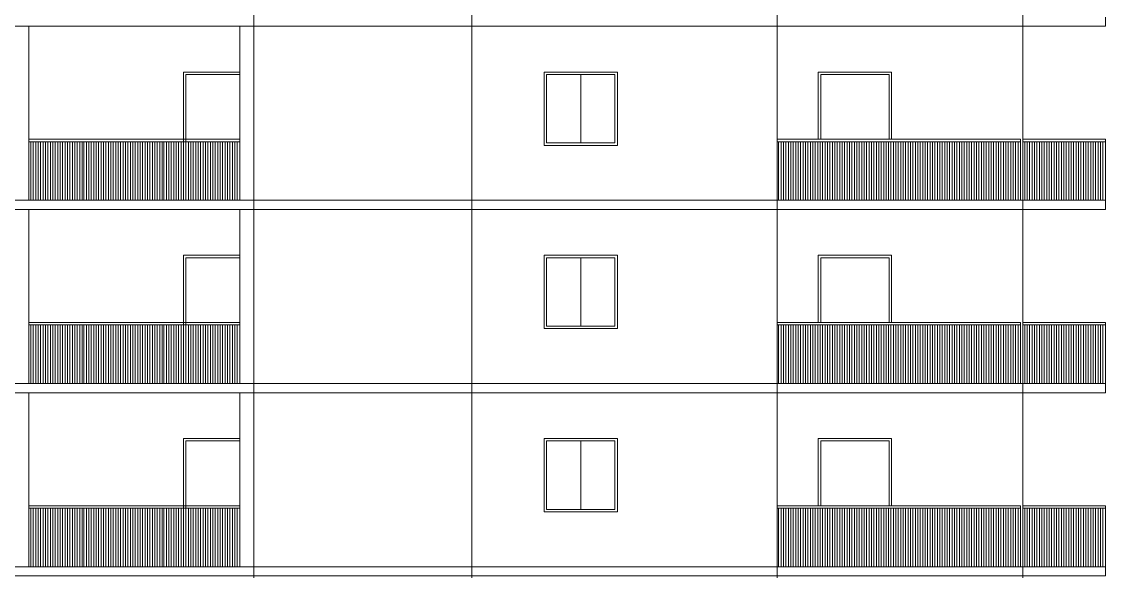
# Model space of a CAD drawing. Header units: inches. Extents: x 1090 to 1325, y 2 to 154.
# Drawn here: x 1176.18 to 1193.92, y 42.9 to 51.9 of the extents above; entities that cross this region are included whole.
import ezdxf

# ---------------------------------------------------------------- set-up
doc = ezdxf.new("R2010")
doc.units = ezdxf.units.IN
doc.header["$MEASUREMENT"] = 0
doc.layers.add('elev 1', color=252, linetype='Continuous', lineweight=9)

msp = doc.modelspace()

# ---------------------------------------------------------------- linework, layer by layer
at = {"layer": 'elev 1'}
for p, q in [((1179.978, 21.971), (1179.978, 61.971)), ((1183.548, 21.971), (1183.548, 61.971)), ((1188.548, 61.971), (1188.548, 21.821)), ((1192.573, 12.971), (1192.573, 61.971)), ((1176.293, 51.821), (1176.293, 48.971)), ((1179.748, 51.821), (1179.748, 48.971)), ((1179.978, 51.821), (1179.978, 48.971)), ((1185.332, 51.031), (1185.332, 49.911)), ((1179.748, 49.971), (1176.293, 49.971)), ((1179.748, 49.931), (1176.293, 49.931)), ((1176.328, 48.971), (1176.328, 49.931)), ((1176.368, 48.971), (1176.368, 49.931)), ((1176.408, 48.971), (1176.408, 49.931)), ((1176.448, 48.971), (1176.448, 49.931)), ((1176.488, 48.971), (1176.488, 49.931)), ((1176.528, 48.971), (1176.528, 49.931)), ((1176.568, 48.971), (1176.568, 49.931)), ((1176.608, 48.971), (1176.608, 49.931)), ((1176.648, 48.971), (1176.648, 49.931)), ((1176.688, 48.971), (1176.688, 49.931)), ((1176.728, 48.971), (1176.728, 49.931)), ((1176.768, 48.971), (1176.768, 49.931)), ((1176.808, 48.971), (1176.808, 49.931)), ((1176.848, 48.971), (1176.848, 49.931)), ((1176.888, 48.971), (1176.888, 49.931)), ((1176.928, 48.971), (1176.928, 49.931)), ((1176.968, 48.971), (1176.968, 49.931)), ((1177.008, 48.971), (1177.008, 49.931)), ((1177.048, 48.971), (1177.048, 49.931)), ((1177.088, 48.971), (1177.088, 49.931)), ((1177.128, 48.971), (1177.128, 49.931)), ((1177.168, 48.971), (1177.168, 49.931)), ((1177.198, 48.971), (1177.198, 49.931)), ((1177.238, 48.971), (1177.238, 49.931)), ((1177.278, 48.971), (1177.278, 49.931)), ((1177.318, 48.971), (1177.318, 49.931)), ((1177.358, 48.971), (1177.358, 49.931)), ((1177.398, 48.971), (1177.398, 49.931)), ((1177.438, 48.971), (1177.438, 49.931)), ((1177.478, 48.971), (1177.478, 49.931)), ((1177.518, 48.971), (1177.518, 49.931)), ((1177.558, 48.971), (1177.558, 49.931)), ((1177.598, 48.971), (1177.598, 49.931)), ((1177.638, 48.971), (1177.638, 49.931)), ((1177.678, 48.971), (1177.678, 49.931)), ((1177.718, 48.971), (1177.718, 49.931)), ((1177.758, 48.971), (1177.758, 49.931)), ((1177.798, 48.971), (1177.798, 49.931)), ((1177.838, 48.971), (1177.838, 49.931)), ((1177.878, 48.971), (1177.878, 49.931)), ((1177.918, 48.971), (1177.918, 49.931)), ((1177.958, 48.971), (1177.958, 49.931)), ((1177.998, 48.971), (1177.998, 49.931)), ((1178.038, 48.971), (1178.038, 49.931)), ((1178.078, 48.971), (1178.078, 49.931)), ((1178.118, 48.971), (1178.118, 49.931)), ((1178.158, 48.971), (1178.158, 49.931)), ((1178.198, 48.971), (1178.198, 49.931)), ((1178.238, 48.971), (1178.238, 49.931)), ((1178.278, 48.971), (1178.278, 49.931)), ((1178.318, 48.971), (1178.318, 49.931)), ((1178.358, 48.971), (1178.358, 49.931)), ((1178.398, 48.971), (1178.398, 49.931)), ((1178.438, 48.971), (1178.438, 49.931)), ((1178.478, 48.971), (1178.478, 49.931)), ((1178.508, 48.971), (1178.508, 49.931)), ((1178.548, 48.971), (1178.548, 49.931)), ((1178.588, 48.971), (1178.588, 49.931)), ((1178.628, 48.971), (1178.628, 49.931)), ((1178.668, 48.971), (1178.668, 49.931)), ((1178.708, 48.971), (1178.708, 49.931)), ((1178.748, 48.971), (1178.748, 49.931)), ((1178.788, 48.971), (1178.788, 49.931)), ((1178.828, 48.971), (1178.828, 49.931)), ((1178.868, 48.971), (1178.868, 49.931)), ((1178.908, 48.971), (1178.908, 49.931)), ((1178.948, 48.971), (1178.948, 49.931)), ((1178.988, 48.971), (1178.988, 49.931)), ((1179.028, 48.971), (1179.028, 49.931)), ((1179.068, 48.971), (1179.068, 49.931)), ((1179.108, 48.971), (1179.108, 49.931)), ((1179.148, 48.971), (1179.148, 49.931)), ((1179.188, 48.971), (1179.188, 49.931)), ((1179.228, 48.971), (1179.228, 49.931)), ((1179.268, 48.971), (1179.268, 49.931)), ((1179.308, 48.971), (1179.308, 49.931)), ((1179.348, 48.971), (1179.348, 49.931)), ((1179.388, 48.971), (1179.388, 49.931)), ((1179.428, 48.971), (1179.428, 49.931)), ((1179.468, 48.971), (1179.468, 49.931)), ((1179.508, 48.971), (1179.508, 49.931)), ((1179.548, 48.971), (1179.548, 49.931)), ((1179.588, 48.971), (1179.588, 49.931)), ((1179.628, 48.971), (1179.628, 49.931)), ((1179.668, 48.971), (1179.668, 49.931)), ((1179.708, 48.971), (1179.708, 49.931)), ((1179.748, 48.971), (1179.748, 49.931)), ((1192.533, 49.971), (1188.548, 49.971)), ((1192.533, 49.931), (1188.548, 49.931)), ((1188.573, 48.971), (1188.573, 49.931)), ((1188.613, 48.971), (1188.613, 49.931)), ((1188.653, 48.971), (1188.653, 49.931)), ((1188.693, 48.971), (1188.693, 49.931)), ((1188.733, 48.971), (1188.733, 49.931)), ((1188.773, 48.971), (1188.773, 49.931)), ((1188.813, 48.971), (1188.813, 49.931)), ((1188.853, 48.971), (1188.853, 49.931)), ((1188.893, 48.971), (1188.893, 49.931)), ((1188.933, 48.971), (1188.933, 49.931)), ((1188.973, 48.971), (1188.973, 49.931)), ((1189.013, 48.971), (1189.013, 49.931)), ((1189.053, 48.971), (1189.053, 49.931)), ((1189.093, 48.971), (1189.093, 49.931)), ((1189.133, 48.971), (1189.133, 49.931)), ((1189.173, 48.971), (1189.173, 49.931)), ((1189.213, 48.971), (1189.213, 49.931)), ((1189.253, 48.971), (1189.253, 49.931)), ((1189.293, 48.971), (1189.293, 49.931)), ((1189.333, 48.971), (1189.333, 49.931)), ((1189.373, 48.971), (1189.373, 49.931)), ((1189.413, 48.971), (1189.413, 49.931)), ((1189.453, 48.971), (1189.453, 49.931)), ((1189.493, 48.971), (1189.493, 49.931)), ((1189.533, 48.971), (1189.533, 49.931)), ((1189.573, 48.971), (1189.573, 49.931)), ((1189.613, 48.971), (1189.613, 49.931)), ((1189.653, 48.971), (1189.653, 49.931)), ((1189.693, 48.971), (1189.693, 49.931)), ((1189.733, 48.971), (1189.733, 49.931)), ((1189.773, 48.971), (1189.773, 49.931)), ((1189.813, 48.971), (1189.813, 49.931)), ((1189.853, 48.971), (1189.853, 49.931)), ((1189.893, 48.971), (1189.893, 49.931)), ((1189.933, 48.971), (1189.933, 49.931)), ((1189.973, 48.971), (1189.973, 49.931)), ((1190.013, 48.971), (1190.013, 49.931)), ((1190.053, 48.971), (1190.053, 49.931)), ((1190.093, 48.971), (1190.093, 49.931)), ((1190.133, 48.971), (1190.133, 49.931)), ((1190.173, 48.971), (1190.173, 49.931)), ((1190.213, 48.971), (1190.213, 49.931)), ((1190.253, 48.971), (1190.253, 49.931)), ((1190.293, 48.971), (1190.293, 49.931)), ((1190.333, 48.971), (1190.333, 49.931)), ((1190.373, 48.971), (1190.373, 49.931)), ((1190.413, 48.971), (1190.413, 49.931)), ((1190.453, 48.971), (1190.453, 49.931)), ((1190.493, 48.971), (1190.493, 49.931)), ((1190.533, 48.971), (1190.533, 49.931)), ((1190.573, 48.971), (1190.573, 49.931)), ((1190.613, 48.971), (1190.613, 49.931)), ((1190.653, 48.971), (1190.653, 49.931)), ((1190.693, 48.971), (1190.693, 49.931)), ((1190.733, 48.971), (1190.733, 49.931)), ((1190.773, 48.971), (1190.773, 49.931)), ((1190.813, 48.971), (1190.813, 49.931)), ((1190.853, 48.971), (1190.853, 49.931)), ((1190.893, 48.971), (1190.893, 49.931)), ((1190.933, 48.971), (1190.933, 49.931)), ((1190.973, 48.971), (1190.973, 49.931)), ((1191.013, 48.971), (1191.013, 49.931)), ((1191.053, 48.971), (1191.053, 49.931)), ((1191.093, 48.971), (1191.093, 49.931)), ((1191.133, 48.971), (1191.133, 49.931)), ((1191.173, 48.971), (1191.173, 49.931)), ((1191.213, 48.971), (1191.213, 49.931)), ((1191.253, 48.971), (1191.253, 49.931)), ((1191.293, 48.971), (1191.293, 49.931)), ((1191.333, 48.971), (1191.333, 49.931)), ((1191.373, 48.971), (1191.373, 49.931)), ((1191.413, 48.971), (1191.413, 49.931)), ((1191.453, 48.971), (1191.453, 49.931)), ((1191.493, 48.971), (1191.493, 49.931)), ((1191.533, 48.971), (1191.533, 49.931)), ((1191.573, 48.971), (1191.573, 49.931)), ((1191.613, 48.971), (1191.613, 49.931)), ((1191.653, 48.971), (1191.653, 49.931)), ((1191.693, 48.971), (1191.693, 49.931)), ((1191.733, 48.971), (1191.733, 49.931)), ((1191.773, 48.971), (1191.773, 49.931)), ((1191.813, 48.971), (1191.813, 49.931)), ((1191.853, 48.971), (1191.853, 49.931)), ((1191.893, 48.971), (1191.893, 49.931)), ((1191.933, 48.971), (1191.933, 49.931)), ((1191.973, 48.971), (1191.973, 49.931)), ((1192.013, 48.971), (1192.013, 49.931)), ((1192.053, 48.971), (1192.053, 49.931)), ((1192.093, 48.971), (1192.093, 49.931)), ((1192.133, 48.971), (1192.133, 49.931)), ((1192.173, 48.971), (1192.173, 49.931)), ((1192.213, 48.971), (1192.213, 49.931)), ((1192.253, 48.971), (1192.253, 49.931)), ((1192.293, 48.971), (1192.293, 49.931)), ((1192.333, 48.971), (1192.333, 49.931)), ((1192.373, 48.971), (1192.373, 49.931)), ((1192.413, 48.971), (1192.413, 49.931)), ((1192.453, 48.971), (1192.453, 49.931)), ((1192.493, 48.971), (1192.493, 49.931)), ((1192.533, 48.971), (1192.533, 49.971)), ((1193.923, 49.971), (1192.573, 49.971)), ((1193.923, 49.931), (1192.573, 49.931)), ((1192.603, 48.971), (1192.603, 49.931)), ((1192.643, 48.971), (1192.643, 49.931)), ((1192.683, 48.971), (1192.683, 49.931)), ((1192.723, 48.971), (1192.723, 49.931)), ((1192.763, 48.971), (1192.763, 49.931)), ((1192.803, 48.971), (1192.803, 49.931)), ((1192.843, 48.971), (1192.843, 49.931)), ((1192.883, 48.971), (1192.883, 49.931)), ((1192.923, 48.971), (1192.923, 49.931)), ((1192.963, 48.971), (1192.963, 49.931)), ((1193.003, 48.971), (1193.003, 49.931)), ((1193.043, 48.971), (1193.043, 49.931)), ((1193.083, 48.971), (1193.083, 49.931)), ((1193.123, 48.971), (1193.123, 49.931)), ((1193.163, 48.971), (1193.163, 49.931)), ((1193.203, 48.971), (1193.203, 49.931)), ((1193.243, 48.971), (1193.243, 49.931)), ((1193.283, 48.971), (1193.283, 49.931)), ((1193.323, 48.971), (1193.323, 49.931)), ((1193.363, 48.971), (1193.363, 49.931)), ((1193.403, 48.971), (1193.403, 49.931)), ((1193.443, 48.971), (1193.443, 49.931)), ((1193.483, 48.971), (1193.483, 49.931)), ((1193.523, 48.971), (1193.523, 49.931)), ((1193.563, 48.971), (1193.563, 49.931)), ((1193.603, 48.971), (1193.603, 49.931)), ((1193.643, 48.971), (1193.643, 49.931)), ((1193.683, 48.971), (1193.683, 49.931)), ((1193.723, 48.971), (1193.723, 49.931)), ((1193.763, 48.971), (1193.763, 49.931)), ((1193.803, 48.971), (1193.803, 49.931)), ((1193.843, 48.971), (1193.843, 49.931)), ((1193.883, 48.971), (1193.883, 49.931)), ((1193.923, 48.971), (1193.923, 49.971)), ((1193.923, 48.971), (1160.538, 48.971)), ((1176.293, 48.821), (1176.293, 45.971)), ((1179.748, 48.821), (1179.748, 45.971)), ((1179.978, 48.821), (1179.978, 45.971)), ((1185.332, 48.031), (1185.332, 46.911)), ((1179.748, 46.971), (1176.293, 46.971)), ((1179.748, 46.931), (1176.293, 46.931)), ((1176.328, 45.971), (1176.328, 46.931)), ((1176.368, 45.971), (1176.368, 46.931)), ((1176.408, 45.971), (1176.408, 46.931)), ((1176.448, 45.971), (1176.448, 46.931)), ((1176.488, 45.971), (1176.488, 46.931)), ((1176.528, 45.971), (1176.528, 46.931)), ((1176.568, 45.971), (1176.568, 46.931)), ((1176.608, 45.971), (1176.608, 46.931)), ((1176.648, 45.971), (1176.648, 46.931)), ((1176.688, 45.971), (1176.688, 46.931)), ((1176.728, 45.971), (1176.728, 46.931)), ((1176.768, 45.971), (1176.768, 46.931)), ((1176.808, 45.971), (1176.808, 46.931)), ((1176.848, 45.971), (1176.848, 46.931)), ((1176.888, 45.971), (1176.888, 46.931)), ((1176.928, 45.971), (1176.928, 46.931)), ((1176.968, 45.971), (1176.968, 46.931)), ((1177.008, 45.971), (1177.008, 46.931)), ((1177.048, 45.971), (1177.048, 46.931)), ((1177.088, 45.971), (1177.088, 46.931)), ((1177.128, 45.971), (1177.128, 46.931)), ((1177.168, 45.971), (1177.168, 46.931)), ((1177.198, 45.971), (1177.198, 46.931)), ((1177.238, 45.971), (1177.238, 46.931)), ((1177.278, 45.971), (1177.278, 46.931)), ((1177.318, 45.971), (1177.318, 46.931)), ((1177.358, 45.971), (1177.358, 46.931)), ((1177.398, 45.971), (1177.398, 46.931)), ((1177.438, 45.971), (1177.438, 46.931)), ((1177.478, 45.971), (1177.478, 46.931)), ((1177.518, 45.971), (1177.518, 46.931)), ((1177.558, 45.971), (1177.558, 46.931)), ((1177.598, 45.971), (1177.598, 46.931)), ((1177.638, 45.971), (1177.638, 46.931)), ((1177.678, 45.971), (1177.678, 46.931)), ((1177.718, 45.971), (1177.718, 46.931)), ((1177.758, 45.971), (1177.758, 46.931)), ((1177.798, 45.971), (1177.798, 46.931)), ((1177.838, 45.971), (1177.838, 46.931)), ((1177.878, 45.971), (1177.878, 46.931)), ((1177.918, 45.971), (1177.918, 46.931)), ((1177.958, 45.971), (1177.958, 46.931)), ((1177.998, 45.971), (1177.998, 46.931)), ((1178.038, 45.971), (1178.038, 46.931)), ((1178.078, 45.971), (1178.078, 46.931)), ((1178.118, 45.971), (1178.118, 46.931)), ((1178.158, 45.971), (1178.158, 46.931)), ((1178.198, 45.971), (1178.198, 46.931)), ((1178.238, 45.971), (1178.238, 46.931)), ((1178.278, 45.971), (1178.278, 46.931)), ((1178.318, 45.971), (1178.318, 46.931)), ((1178.358, 45.971), (1178.358, 46.931)), ((1178.398, 45.971), (1178.398, 46.931)), ((1178.438, 45.971), (1178.438, 46.931)), ((1178.478, 45.971), (1178.478, 46.931)), ((1178.508, 45.971), (1178.508, 46.931)), ((1178.548, 45.971), (1178.548, 46.931)), ((1178.588, 45.971), (1178.588, 46.931)), ((1178.628, 45.971), (1178.628, 46.931)), ((1178.668, 45.971), (1178.668, 46.931)), ((1178.708, 45.971), (1178.708, 46.931)), ((1178.748, 45.971), (1178.748, 46.931)), ((1178.788, 45.971), (1178.788, 46.931)), ((1178.828, 45.971), (1178.828, 46.931)), ((1178.868, 45.971), (1178.868, 46.931)), ((1178.908, 45.971), (1178.908, 46.931)), ((1178.948, 45.971), (1178.948, 46.931)), ((1178.988, 45.971), (1178.988, 46.931)), ((1179.028, 45.971), (1179.028, 46.931)), ((1179.068, 45.971), (1179.068, 46.931)), ((1179.108, 45.971), (1179.108, 46.931)), ((1179.148, 45.971), (1179.148, 46.931)), ((1179.188, 45.971), (1179.188, 46.931)), ((1179.228, 45.971), (1179.228, 46.931)), ((1179.268, 45.971), (1179.268, 46.931)), ((1179.308, 45.971), (1179.308, 46.931)), ((1179.348, 45.971), (1179.348, 46.931)), ((1179.388, 45.971), (1179.388, 46.931)), ((1179.428, 45.971), (1179.428, 46.931)), ((1179.468, 45.971), (1179.468, 46.931)), ((1179.508, 45.971), (1179.508, 46.931)), ((1179.548, 45.971), (1179.548, 46.931)), ((1179.588, 45.971), (1179.588, 46.931)), ((1179.628, 45.971), (1179.628, 46.931)), ((1179.668, 45.971), (1179.668, 46.931)), ((1179.708, 45.971), (1179.708, 46.931)), ((1179.748, 45.971), (1179.748, 46.931)), ((1192.533, 46.971), (1188.548, 46.971)), ((1192.533, 46.931), (1188.548, 46.931)), ((1188.573, 45.971), (1188.573, 46.931)), ((1188.613, 45.971), (1188.613, 46.931)), ((1188.653, 45.971), (1188.653, 46.931)), ((1188.693, 45.971), (1188.693, 46.931)), ((1188.733, 45.971), (1188.733, 46.931)), ((1188.773, 45.971), (1188.773, 46.931)), ((1188.813, 45.971), (1188.813, 46.931)), ((1188.853, 45.971), (1188.853, 46.931)), ((1188.893, 45.971), (1188.893, 46.931)), ((1188.933, 45.971), (1188.933, 46.931)), ((1188.973, 45.971), (1188.973, 46.931)), ((1189.013, 45.971), (1189.013, 46.931)), ((1189.053, 45.971), (1189.053, 46.931)), ((1189.093, 45.971), (1189.093, 46.931)), ((1189.133, 45.971), (1189.133, 46.931)), ((1189.173, 45.971), (1189.173, 46.931)), ((1189.213, 45.971), (1189.213, 46.931)), ((1189.253, 45.971), (1189.253, 46.931)), ((1189.293, 45.971), (1189.293, 46.931)), ((1189.333, 45.971), (1189.333, 46.931)), ((1189.373, 45.971), (1189.373, 46.931)), ((1189.413, 45.971), (1189.413, 46.931)), ((1189.453, 45.971), (1189.453, 46.931)), ((1189.493, 45.971), (1189.493, 46.931)), ((1189.533, 45.971), (1189.533, 46.931)), ((1189.573, 45.971), (1189.573, 46.931)), ((1189.613, 45.971), (1189.613, 46.931)), ((1189.653, 45.971), (1189.653, 46.931)), ((1189.693, 45.971), (1189.693, 46.931)), ((1189.733, 45.971), (1189.733, 46.931)), ((1189.773, 45.971), (1189.773, 46.931)), ((1189.813, 45.971), (1189.813, 46.931)), ((1189.853, 45.971), (1189.853, 46.931)), ((1189.893, 45.971), (1189.893, 46.931)), ((1189.933, 45.971), (1189.933, 46.931)), ((1189.973, 45.971), (1189.973, 46.931)), ((1190.013, 45.971), (1190.013, 46.931)), ((1190.053, 45.971), (1190.053, 46.931)), ((1190.093, 45.971), (1190.093, 46.931)), ((1190.133, 45.971), (1190.133, 46.931)), ((1190.173, 45.971), (1190.173, 46.931)), ((1190.213, 45.971), (1190.213, 46.931)), ((1190.253, 45.971), (1190.253, 46.931)), ((1190.293, 45.971), (1190.293, 46.931)), ((1190.333, 45.971), (1190.333, 46.931)), ((1190.373, 45.971), (1190.373, 46.931)), ((1190.413, 45.971), (1190.413, 46.931)), ((1190.453, 45.971), (1190.453, 46.931)), ((1190.493, 45.971), (1190.493, 46.931)), ((1190.533, 45.971), (1190.533, 46.931)), ((1190.573, 45.971), (1190.573, 46.931)), ((1190.613, 45.971), (1190.613, 46.931)), ((1190.653, 45.971), (1190.653, 46.931)), ((1190.693, 45.971), (1190.693, 46.931)), ((1190.733, 45.971), (1190.733, 46.931)), ((1190.773, 45.971), (1190.773, 46.931)), ((1190.813, 45.971), (1190.813, 46.931)), ((1190.853, 45.971), (1190.853, 46.931)), ((1190.893, 45.971), (1190.893, 46.931)), ((1190.933, 45.971), (1190.933, 46.931)), ((1190.973, 45.971), (1190.973, 46.931)), ((1191.013, 45.971), (1191.013, 46.931)), ((1191.053, 45.971), (1191.053, 46.931)), ((1191.093, 45.971), (1191.093, 46.931)), ((1191.133, 45.971), (1191.133, 46.931)), ((1191.173, 45.971), (1191.173, 46.931)), ((1191.213, 45.971), (1191.213, 46.931)), ((1191.253, 45.971), (1191.253, 46.931)), ((1191.293, 45.971), (1191.293, 46.931)), ((1191.333, 45.971), (1191.333, 46.931)), ((1191.373, 45.971), (1191.373, 46.931)), ((1191.413, 45.971), (1191.413, 46.931)), ((1191.453, 45.971), (1191.453, 46.931)), ((1191.493, 45.971), (1191.493, 46.931)), ((1191.533, 45.971), (1191.533, 46.931)), ((1191.573, 45.971), (1191.573, 46.931)), ((1191.613, 45.971), (1191.613, 46.931)), ((1191.653, 45.971), (1191.653, 46.931)), ((1191.693, 45.971), (1191.693, 46.931)), ((1191.733, 45.971), (1191.733, 46.931)), ((1191.773, 45.971), (1191.773, 46.931)), ((1191.813, 45.971), (1191.813, 46.931)), ((1191.853, 45.971), (1191.853, 46.931)), ((1191.893, 45.971), (1191.893, 46.931)), ((1191.933, 45.971), (1191.933, 46.931)), ((1191.973, 45.971), (1191.973, 46.931)), ((1192.013, 45.971), (1192.013, 46.931)), ((1192.053, 45.971), (1192.053, 46.931)), ((1192.093, 45.971), (1192.093, 46.931)), ((1192.133, 45.971), (1192.133, 46.931)), ((1192.173, 45.971), (1192.173, 46.931)), ((1192.213, 45.971), (1192.213, 46.931)), ((1192.253, 45.971), (1192.253, 46.931)), ((1192.293, 45.971), (1192.293, 46.931)), ((1192.333, 45.971), (1192.333, 46.931)), ((1192.373, 45.971), (1192.373, 46.931)), ((1192.413, 45.971), (1192.413, 46.931)), ((1192.453, 45.971), (1192.453, 46.931)), ((1192.493, 45.971), (1192.493, 46.931)), ((1192.533, 45.971), (1192.533, 46.971)), ((1193.923, 46.971), (1192.573, 46.971)), ((1193.923, 46.931), (1192.573, 46.931)), ((1192.603, 45.971), (1192.603, 46.931)), ((1192.643, 45.971), (1192.643, 46.931)), ((1192.683, 45.971), (1192.683, 46.931)), ((1192.723, 45.971), (1192.723, 46.931)), ((1192.763, 45.971), (1192.763, 46.931)), ((1192.803, 45.971), (1192.803, 46.931)), ((1192.843, 45.971), (1192.843, 46.931)), ((1192.883, 45.971), (1192.883, 46.931)), ((1192.923, 45.971), (1192.923, 46.931)), ((1192.963, 45.971), (1192.963, 46.931)), ((1193.003, 45.971), (1193.003, 46.931)), ((1193.043, 45.971), (1193.043, 46.931)), ((1193.083, 45.971), (1193.083, 46.931)), ((1193.123, 45.971), (1193.123, 46.931)), ((1193.163, 45.971), (1193.163, 46.931)), ((1193.203, 45.971), (1193.203, 46.931)), ((1193.243, 45.971), (1193.243, 46.931)), ((1193.283, 45.971), (1193.283, 46.931)), ((1193.323, 45.971), (1193.323, 46.931)), ((1193.363, 45.971), (1193.363, 46.931)), ((1193.403, 45.971), (1193.403, 46.931)), ((1193.443, 45.971), (1193.443, 46.931)), ((1193.483, 45.971), (1193.483, 46.931)), ((1193.523, 45.971), (1193.523, 46.931)), ((1193.563, 45.971), (1193.563, 46.931)), ((1193.603, 45.971), (1193.603, 46.931)), ((1193.643, 45.971), (1193.643, 46.931)), ((1193.683, 45.971), (1193.683, 46.931)), ((1193.723, 45.971), (1193.723, 46.931)), ((1193.763, 45.971), (1193.763, 46.931)), ((1193.803, 45.971), (1193.803, 46.931)), ((1193.843, 45.971), (1193.843, 46.931)), ((1193.883, 45.971), (1193.883, 46.931)), ((1193.923, 45.971), (1193.923, 46.971)), ((1193.923, 45.971), (1160.538, 45.971)), ((1176.293, 45.821), (1176.293, 42.971)), ((1179.748, 45.821), (1179.748, 42.971)), ((1179.978, 45.821), (1179.978, 42.971)), ((1185.332, 45.031), (1185.332, 43.911)), ((1179.748, 43.971), (1176.293, 43.971)), ((1179.748, 43.931), (1176.293, 43.931)), ((1176.328, 42.971), (1176.328, 43.931)), ((1176.368, 42.971), (1176.368, 43.931)), ((1176.408, 42.971), (1176.408, 43.931)), ((1176.448, 42.971), (1176.448, 43.931)), ((1176.488, 42.971), (1176.488, 43.931)), ((1176.528, 42.971), (1176.528, 43.931)), ((1176.568, 42.971), (1176.568, 43.931)), ((1176.608, 42.971), (1176.608, 43.931)), ((1176.648, 42.971), (1176.648, 43.931)), ((1176.688, 42.971), (1176.688, 43.931)), ((1176.728, 42.971), (1176.728, 43.931)), ((1176.768, 42.971), (1176.768, 43.931)), ((1176.808, 42.971), (1176.808, 43.931)), ((1176.848, 42.971), (1176.848, 43.931)), ((1176.888, 42.971), (1176.888, 43.931)), ((1176.928, 42.971), (1176.928, 43.931)), ((1176.968, 42.971), (1176.968, 43.931)), ((1177.008, 42.971), (1177.008, 43.931)), ((1177.048, 42.971), (1177.048, 43.931)), ((1177.088, 42.971), (1177.088, 43.931)), ((1177.128, 42.971), (1177.128, 43.931)), ((1177.168, 42.971), (1177.168, 43.931)), ((1177.198, 42.971), (1177.198, 43.931)), ((1177.238, 42.971), (1177.238, 43.931)), ((1177.278, 42.971), (1177.278, 43.931)), ((1177.318, 42.971), (1177.318, 43.931)), ((1177.358, 42.971), (1177.358, 43.931)), ((1177.398, 42.971), (1177.398, 43.931)), ((1177.438, 42.971), (1177.438, 43.931)), ((1177.478, 42.971), (1177.478, 43.931)), ((1177.518, 42.971), (1177.518, 43.931)), ((1177.558, 42.971), (1177.558, 43.931)), ((1177.598, 42.971), (1177.598, 43.931)), ((1177.638, 42.971), (1177.638, 43.931)), ((1177.678, 42.971), (1177.678, 43.931)), ((1177.718, 42.971), (1177.718, 43.931)), ((1177.758, 42.971), (1177.758, 43.931)), ((1177.798, 42.971), (1177.798, 43.931)), ((1177.838, 42.971), (1177.838, 43.931)), ((1177.878, 42.971), (1177.878, 43.931)), ((1177.918, 42.971), (1177.918, 43.931)), ((1177.958, 42.971), (1177.958, 43.931)), ((1177.998, 42.971), (1177.998, 43.931)), ((1178.038, 42.971), (1178.038, 43.931)), ((1178.078, 42.971), (1178.078, 43.931)), ((1178.118, 42.971), (1178.118, 43.931)), ((1178.158, 42.971), (1178.158, 43.931)), ((1178.198, 42.971), (1178.198, 43.931)), ((1178.238, 42.971), (1178.238, 43.931)), ((1178.278, 42.971), (1178.278, 43.931)), ((1178.318, 42.971), (1178.318, 43.931)), ((1178.358, 42.971), (1178.358, 43.931)), ((1178.398, 42.971), (1178.398, 43.931)), ((1178.438, 42.971), (1178.438, 43.931)), ((1178.478, 42.971), (1178.478, 43.931)), ((1178.508, 42.971), (1178.508, 43.931)), ((1178.548, 42.971), (1178.548, 43.931)), ((1178.588, 42.971), (1178.588, 43.931)), ((1178.628, 42.971), (1178.628, 43.931)), ((1178.668, 42.971), (1178.668, 43.931)), ((1178.708, 42.971), (1178.708, 43.931)), ((1178.748, 42.971), (1178.748, 43.931)), ((1178.788, 42.971), (1178.788, 43.931)), ((1178.828, 42.971), (1178.828, 43.931)), ((1178.868, 42.971), (1178.868, 43.931)), ((1178.908, 42.971), (1178.908, 43.931)), ((1178.948, 42.971), (1178.948, 43.931)), ((1178.988, 42.971), (1178.988, 43.931)), ((1179.028, 42.971), (1179.028, 43.931)), ((1179.068, 42.971), (1179.068, 43.931)), ((1179.108, 42.971), (1179.108, 43.931)), ((1179.148, 42.971), (1179.148, 43.931)), ((1179.188, 42.971), (1179.188, 43.931)), ((1179.228, 42.971), (1179.228, 43.931)), ((1179.268, 42.971), (1179.268, 43.931)), ((1179.308, 42.971), (1179.308, 43.931)), ((1179.348, 42.971), (1179.348, 43.931)), ((1179.388, 42.971), (1179.388, 43.931)), ((1179.428, 42.971), (1179.428, 43.931)), ((1179.468, 42.971), (1179.468, 43.931)), ((1179.508, 42.971), (1179.508, 43.931)), ((1179.548, 42.971), (1179.548, 43.931)), ((1179.588, 42.971), (1179.588, 43.931)), ((1179.628, 42.971), (1179.628, 43.931)), ((1179.668, 42.971), (1179.668, 43.931)), ((1179.708, 42.971), (1179.708, 43.931)), ((1179.748, 42.971), (1179.748, 43.931)), ((1192.533, 43.971), (1188.548, 43.971)), ((1192.533, 43.931), (1188.548, 43.931)), ((1188.573, 42.971), (1188.573, 43.931)), ((1188.613, 42.971), (1188.613, 43.931)), ((1188.653, 42.971), (1188.653, 43.931)), ((1188.693, 42.971), (1188.693, 43.931)), ((1188.733, 42.971), (1188.733, 43.931)), ((1188.773, 42.971), (1188.773, 43.931)), ((1188.813, 42.971), (1188.813, 43.931)), ((1188.853, 42.971), (1188.853, 43.931)), ((1188.893, 42.971), (1188.893, 43.931)), ((1188.933, 42.971), (1188.933, 43.931)), ((1188.973, 42.971), (1188.973, 43.931)), ((1189.013, 42.971), (1189.013, 43.931)), ((1189.053, 42.971), (1189.053, 43.931)), ((1189.093, 42.971), (1189.093, 43.931)), ((1189.133, 42.971), (1189.133, 43.931)), ((1189.173, 42.971), (1189.173, 43.931)), ((1189.213, 42.971), (1189.213, 43.931)), ((1189.253, 42.971), (1189.253, 43.931)), ((1189.293, 42.971), (1189.293, 43.931)), ((1189.333, 42.971), (1189.333, 43.931)), ((1189.373, 42.971), (1189.373, 43.931)), ((1189.413, 42.971), (1189.413, 43.931)), ((1189.453, 42.971), (1189.453, 43.931)), ((1189.493, 42.971), (1189.493, 43.931)), ((1189.533, 42.971), (1189.533, 43.931)), ((1189.573, 42.971), (1189.573, 43.931)), ((1189.613, 42.971), (1189.613, 43.931)), ((1189.653, 42.971), (1189.653, 43.931)), ((1189.693, 42.971), (1189.693, 43.931)), ((1189.733, 42.971), (1189.733, 43.931)), ((1189.773, 42.971), (1189.773, 43.931)), ((1189.813, 42.971), (1189.813, 43.931)), ((1189.853, 42.971), (1189.853, 43.931)), ((1189.893, 42.971), (1189.893, 43.931)), ((1189.933, 42.971), (1189.933, 43.931)), ((1189.973, 42.971), (1189.973, 43.931)), ((1190.013, 42.971), (1190.013, 43.931)), ((1190.053, 42.971), (1190.053, 43.931)), ((1190.093, 42.971), (1190.093, 43.931)), ((1190.133, 42.971), (1190.133, 43.931)), ((1190.173, 42.971), (1190.173, 43.931)), ((1190.213, 42.971), (1190.213, 43.931)), ((1190.253, 42.971), (1190.253, 43.931)), ((1190.293, 42.971), (1190.293, 43.931)), ((1190.333, 42.971), (1190.333, 43.931)), ((1190.373, 42.971), (1190.373, 43.931)), ((1190.413, 42.971), (1190.413, 43.931)), ((1190.453, 42.971), (1190.453, 43.931)), ((1190.493, 42.971), (1190.493, 43.931)), ((1190.533, 42.971), (1190.533, 43.931)), ((1190.573, 42.971), (1190.573, 43.931)), ((1190.613, 42.971), (1190.613, 43.931)), ((1190.653, 42.971), (1190.653, 43.931)), ((1190.693, 42.971), (1190.693, 43.931)), ((1190.733, 42.971), (1190.733, 43.931)), ((1190.773, 42.971), (1190.773, 43.931)), ((1190.813, 42.971), (1190.813, 43.931)), ((1190.853, 42.971), (1190.853, 43.931)), ((1190.893, 42.971), (1190.893, 43.931)), ((1190.933, 42.971), (1190.933, 43.931)), ((1190.973, 42.971), (1190.973, 43.931)), ((1191.013, 42.971), (1191.013, 43.931)), ((1191.053, 42.971), (1191.053, 43.931)), ((1191.093, 42.971), (1191.093, 43.931)), ((1191.133, 42.971), (1191.133, 43.931)), ((1191.173, 42.971), (1191.173, 43.931)), ((1191.213, 42.971), (1191.213, 43.931)), ((1191.253, 42.971), (1191.253, 43.931)), ((1191.293, 42.971), (1191.293, 43.931)), ((1191.333, 42.971), (1191.333, 43.931)), ((1191.373, 42.971), (1191.373, 43.931)), ((1191.413, 42.971), (1191.413, 43.931)), ((1191.453, 42.971), (1191.453, 43.931)), ((1191.493, 42.971), (1191.493, 43.931)), ((1191.533, 42.971), (1191.533, 43.931)), ((1191.573, 42.971), (1191.573, 43.931)), ((1191.613, 42.971), (1191.613, 43.931)), ((1191.653, 42.971), (1191.653, 43.931)), ((1191.693, 42.971), (1191.693, 43.931)), ((1191.733, 42.971), (1191.733, 43.931)), ((1191.773, 42.971), (1191.773, 43.931)), ((1191.813, 42.971), (1191.813, 43.931)), ((1191.853, 42.971), (1191.853, 43.931)), ((1191.893, 42.971), (1191.893, 43.931)), ((1191.933, 42.971), (1191.933, 43.931)), ((1191.973, 42.971), (1191.973, 43.931)), ((1192.013, 42.971), (1192.013, 43.931)), ((1192.053, 42.971), (1192.053, 43.931)), ((1192.093, 42.971), (1192.093, 43.931)), ((1192.133, 42.971), (1192.133, 43.931)), ((1192.173, 42.971), (1192.173, 43.931)), ((1192.213, 42.971), (1192.213, 43.931)), ((1192.253, 42.971), (1192.253, 43.931)), ((1192.293, 42.971), (1192.293, 43.931)), ((1192.333, 42.971), (1192.333, 43.931)), ((1192.373, 42.971), (1192.373, 43.931)), ((1192.413, 42.971), (1192.413, 43.931)), ((1192.453, 42.971), (1192.453, 43.931)), ((1192.493, 42.971), (1192.493, 43.931)), ((1192.533, 42.971), (1192.533, 43.971)), ((1193.923, 43.971), (1192.573, 43.971)), ((1193.923, 43.931), (1192.573, 43.931)), ((1192.603, 42.971), (1192.603, 43.931)), ((1192.643, 42.971), (1192.643, 43.931)), ((1192.683, 42.971), (1192.683, 43.931)), ((1192.723, 42.971), (1192.723, 43.931)), ((1192.763, 42.971), (1192.763, 43.931)), ((1192.803, 42.971), (1192.803, 43.931)), ((1192.843, 42.971), (1192.843, 43.931)), ((1192.883, 42.971), (1192.883, 43.931)), ((1192.923, 42.971), (1192.923, 43.931)), ((1192.963, 42.971), (1192.963, 43.931)), ((1193.003, 42.971), (1193.003, 43.931)), ((1193.043, 42.971), (1193.043, 43.931)), ((1193.083, 42.971), (1193.083, 43.931)), ((1193.123, 42.971), (1193.123, 43.931)), ((1193.163, 42.971), (1193.163, 43.931)), ((1193.203, 42.971), (1193.203, 43.931)), ((1193.243, 42.971), (1193.243, 43.931)), ((1193.283, 42.971), (1193.283, 43.931)), ((1193.323, 42.971), (1193.323, 43.931)), ((1193.363, 42.971), (1193.363, 43.931)), ((1193.403, 42.971), (1193.403, 43.931)), ((1193.443, 42.971), (1193.443, 43.931)), ((1193.483, 42.971), (1193.483, 43.931)), ((1193.523, 42.971), (1193.523, 43.931)), ((1193.563, 42.971), (1193.563, 43.931)), ((1193.603, 42.971), (1193.603, 43.931)), ((1193.643, 42.971), (1193.643, 43.931)), ((1193.683, 42.971), (1193.683, 43.931)), ((1193.723, 42.971), (1193.723, 43.931)), ((1193.763, 42.971), (1193.763, 43.931)), ((1193.803, 42.971), (1193.803, 43.931)), ((1193.843, 42.971), (1193.843, 43.931)), ((1193.883, 42.971), (1193.883, 43.931)), ((1193.923, 42.971), (1193.923, 43.971)), ((1193.923, 42.971), (1160.538, 42.971))]:
    msp.add_line(p, q, dxfattribs=at)
for points in [[(1193.923, 51.971), (1193.923, 51.821), (1160.538, 51.821)], [(1178.828, 48.971), (1178.828, 51.071), (1179.748, 51.071)], [(1178.868, 48.971), (1178.868, 51.031), (1179.748, 51.031)], [(1190.423, 49.971), (1190.423, 51.071), (1189.223, 51.071), (1189.223, 49.971)], [(1190.383, 49.971), (1190.383, 51.031), (1189.263, 51.031), (1189.263, 49.971)], [(1177.128, 48.971), (1177.128, 49.931)], [(1178.438, 48.971), (1178.438, 49.931)], [(1193.923, 48.971), (1193.923, 48.821), (1160.538, 48.821)], [(1178.828, 45.971), (1178.828, 48.071), (1179.748, 48.071)], [(1178.868, 45.971), (1178.868, 48.031), (1179.748, 48.031)], [(1190.423, 46.971), (1190.423, 48.071), (1189.223, 48.071), (1189.223, 46.971)], [(1190.383, 46.971), (1190.383, 48.031), (1189.263, 48.031), (1189.263, 46.971)], [(1177.128, 45.971), (1177.128, 46.931)], [(1178.438, 45.971), (1178.438, 46.931)], [(1193.923, 45.971), (1193.923, 45.821), (1160.538, 45.821)], [(1178.828, 42.971), (1178.828, 45.071), (1179.748, 45.071)], [(1178.868, 42.971), (1178.868, 45.031), (1179.748, 45.031)], [(1190.423, 43.971), (1190.423, 45.071), (1189.223, 45.071), (1189.223, 43.971)], [(1190.383, 43.971), (1190.383, 45.031), (1189.263, 45.031), (1189.263, 43.971)], [(1177.128, 42.971), (1177.128, 43.931)], [(1178.438, 42.971), (1178.438, 43.931)], [(1193.923, 42.971), (1193.923, 42.821), (1160.538, 42.821)]]:
    msp.add_lwpolyline(points, dxfattribs=at)
for points in [[(1184.732, 51.071), (1185.932, 51.071), (1185.932, 49.871), (1184.732, 49.871)], [(1184.772, 51.031), (1185.892, 51.031), (1185.892, 49.911), (1184.772, 49.911)], [(1184.732, 48.071), (1185.932, 48.071), (1185.932, 46.871), (1184.732, 46.871)], [(1184.772, 48.031), (1185.892, 48.031), (1185.892, 46.911), (1184.772, 46.911)], [(1184.732, 45.071), (1185.932, 45.071), (1185.932, 43.871), (1184.732, 43.871)], [(1184.772, 45.031), (1185.892, 45.031), (1185.892, 43.911), (1184.772, 43.911)]]:
    msp.add_lwpolyline(points, close=True, dxfattribs=at)

doc.saveas('drawing.dxf')
